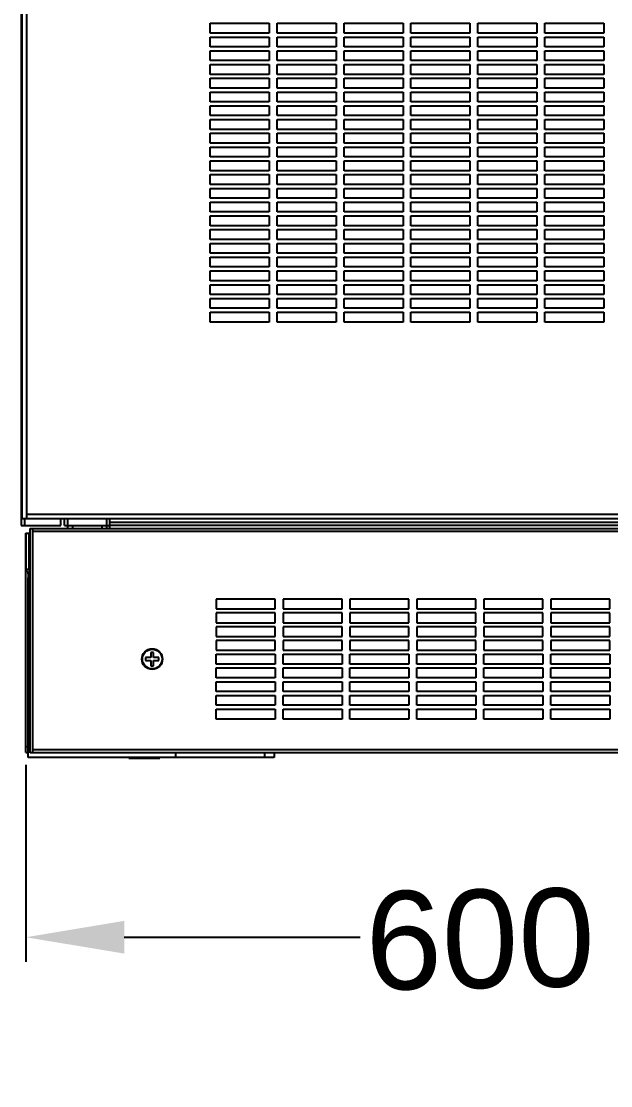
# Model space of a CAD drawing. Header units: millimetres. Extents: x -1 to 60, y -17 to 202.
# Drawn here: x -0.4 to 29.6, y -16.7 to 37.4 of the extents above; entities that cross this region are included whole.
import ezdxf

# ---------------------------------------------------------------- set-up
doc = ezdxf.new("R2010")
doc.units = ezdxf.units.MM
for name, color, linetype in [('2401-01087-M6-12FMC-120_0', 7, 'Continuous'), ('2403-00036_S-M12-1_0', 7, 'Continuous'), ('4212-36526_0', 7, 'Continuous'), ('4212-41121_0', 7, 'Continuous'), ('4212-47911-DOOR-PLATE_0', 7, 'Continuous'), ('4212-94039_0', 7, 'Continuous'), ('4212-97513_0', 7, 'Continuous'), ('4212-KH001-1_0', 7, 'Continuous'), ('BASE-PLATE_0', 7, 'Continuous'), ('CORNER_FITTING-1_0', 7, 'Continuous')]:
    doc.layers.add(name, color=color, linetype=linetype)
doc.styles.get("Standard").update_dxf_attribs({"font": 'arial.ttf'})
doc.dimstyles.new('ISO-25', dxfattribs={"dimtxt": 2.5, "dimasz": 2.5, "dimexe": 1.25, "dimexo": 0.625, "dimtad": 1, "dimtxsty": 'Standard', "dimcen": -2.5, "dimadec": 0, "dimazin": 0, "dimtfac": 1, "dimtmove": 0, "dimatfit": 3, "dimfxl": 1, "dimarcsym": 0})

# ---------------------------------------------------------------- blocks, each defined once
blk = doc.blocks.new('*D4')
at = {"color": 0, "lineweight": -2}
for p, q in [((-0.12, -0.375), (-0.12, -10.4)), ((59.62, -0.375), (59.62, -10.4)), ((4.88, -9.15), (16.871, -9.15)), ((54.62, -9.15), (42.629, -9.15))]:
    blk.add_line(p, q, dxfattribs=at)
at = {"color": 0}
for points in [[(4.88, -8.317), (4.88, -9.983), (-0.12, -9.15)], [(54.62, -9.983), (54.62, -8.317), (59.62, -9.15)]]:
    blk.add_solid(points, dxfattribs=at)
at = {"layer": 'Defpoints', "color": 0}
for p in [(-0.12, 0.25), (59.62, 0.25), (59.62, -9.15)]:
    blk.add_point(p, dxfattribs=at)
at = {"color": 0, "insert": (29.75, -9.15), "char_height": 5, "attachment_point": 5, "rotation": 1}
blk.add_mtext('600 mm', dxfattribs=at)

msp = doc.modelspace()

# ---------------------------------------------------------------- linework, layer by layer
at = {"layer": '2401-01087-M6-12FMC-120_0', "color": 7, "linetype": 'Continuous'}
for p, q in [((6.225, 5.075), (5.96, 5.075)), ((5.96, 5.075), (5.96, 4.925)), ((5.96, 4.925), (6.225, 4.925)), ((6.375, 5.34), (6.225, 5.34)), ((6.225, 5.34), (6.225, 5.075)), ((6.225, 4.925), (6.225, 4.66)), ((6.375, 5.075), (6.375, 5.34)), ((6.64, 5.075), (6.375, 5.075)), ((6.375, 4.925), (6.64, 4.925)), ((6.375, 4.66), (6.375, 4.925)), ((6.64, 4.925), (6.64, 5.075)), ((6.225, 4.66), (6.375, 4.66))]:
    msp.add_line(p, q, dxfattribs=at)
msp.add_circle((6.3, 5), 0.5, dxfattribs=at)
at = {"layer": '2403-00036_S-M12-1_0', "color": 7, "linetype": 'Continuous'}
for p, q in [((5.108, -0.04), (5.131, 0)), ((6.692, -0.04), (6.669, 0)), ((5.108, -0.04), (6.692, -0.04))]:
    msp.add_line(p, q, dxfattribs=at)
at = {"layer": '4212-36526_0', "color": 7, "linetype": 'Continuous'}
for p, q in [((0, 9.4), (0.07, 9.4)), ((0, 9.337), (0, 9.13)), ((0, 9.13), (0.1, 9.13)), ((0, 0), (0, 0.28)), ((0.1, 0.27), (0, 0.27)), ((12.5, 0), (0, 0)), ((7.5, 0), (7.5, 0.25)), ((12, 0.25), (12, 0)), ((12.5, 0.25), (12.5, 0))]:
    msp.add_line(p, q, dxfattribs=at)
at = {"layer": '4212-41121_0', "color": 7, "linetype": 'Continuous'}
for p, q in [((-0.12, 11.4), (-0.1, 11.4)), ((-0.12, 0.25), (-0.12, 11.4)), ((-0.12, 11.1), (-0.1, 11.1)), ((0, 9.337), (0, 9.416)), ((0, 0.28), (0, 9.13)), ((-0.12, 0.55), (0, 0.55)), ((-0.12, 0.25), (0, 0.25))]:
    msp.add_line(p, q, dxfattribs=at)
at = {"layer": '4212-47911-DOOR-PLATE_0', "color": 7, "linetype": 'Continuous'}
for p, q in [((-0.3, 12.15), (-0.3, 92.304)), ((-0.08, 92.2), (-0.08, 12.15)), ((9.25, 37.35), (12.25, 37.35)), ((9.25, 36.85), (9.25, 37.35)), ((12.25, 36.85), (9.25, 36.85)), ((12.25, 37.35), (12.25, 36.85)), ((12.65, 37.35), (15.65, 37.35)), ((12.65, 36.85), (12.65, 37.35)), ((15.65, 36.85), (12.65, 36.85)), ((15.65, 37.35), (15.65, 36.85)), ((16.05, 37.35), (19.05, 37.35)), ((16.05, 36.85), (16.05, 37.35)), ((19.05, 36.85), (16.05, 36.85)), ((19.05, 37.35), (19.05, 36.85)), ((19.45, 37.35), (22.45, 37.35)), ((19.45, 36.85), (19.45, 37.35)), ((22.45, 36.85), (19.45, 36.85)), ((22.45, 37.35), (22.45, 36.85)), ((22.85, 37.35), (25.85, 37.35)), ((22.85, 36.85), (22.85, 37.35)), ((25.85, 36.85), (22.85, 36.85)), ((25.85, 37.35), (25.85, 36.85)), ((26.25, 37.35), (29.25, 37.35)), ((26.25, 36.85), (26.25, 37.35)), ((29.25, 36.85), (26.25, 36.85)), ((29.25, 37.35), (29.25, 36.85)), ((9.25, 36.65), (12.25, 36.65)), ((9.25, 36.15), (9.25, 36.65)), ((12.25, 36.65), (12.25, 36.15)), ((12.65, 36.65), (15.65, 36.65)), ((12.65, 36.15), (12.65, 36.65)), ((15.65, 36.65), (15.65, 36.15)), ((16.05, 36.65), (19.05, 36.65)), ((16.05, 36.15), (16.05, 36.65)), ((19.05, 36.65), (19.05, 36.15)), ((19.45, 36.65), (22.45, 36.65)), ((19.45, 36.15), (19.45, 36.65)), ((22.45, 36.65), (22.45, 36.15)), ((22.85, 36.65), (25.85, 36.65)), ((22.85, 36.15), (22.85, 36.65)), ((25.85, 36.65), (25.85, 36.15)), ((26.25, 36.65), (29.25, 36.65)), ((26.25, 36.15), (26.25, 36.65)), ((29.25, 36.65), (29.25, 36.15)), ((12.25, 36.15), (9.25, 36.15)), ((9.25, 35.95), (12.25, 35.95)), ((9.25, 35.45), (9.25, 35.95)), ((12.25, 35.95), (12.25, 35.45)), ((15.65, 36.15), (12.65, 36.15)), ((12.65, 35.95), (15.65, 35.95)), ((12.65, 35.45), (12.65, 35.95)), ((15.65, 35.95), (15.65, 35.45)), ((19.05, 36.15), (16.05, 36.15)), ((16.05, 35.95), (19.05, 35.95)), ((16.05, 35.45), (16.05, 35.95)), ((19.05, 35.95), (19.05, 35.45)), ((22.45, 36.15), (19.45, 36.15)), ((19.45, 35.95), (22.45, 35.95)), ((19.45, 35.45), (19.45, 35.95)), ((22.45, 35.95), (22.45, 35.45)), ((25.85, 36.15), (22.85, 36.15)), ((22.85, 35.95), (25.85, 35.95)), ((22.85, 35.45), (22.85, 35.95)), ((25.85, 35.95), (25.85, 35.45)), ((29.25, 36.15), (26.25, 36.15)), ((26.25, 35.95), (29.25, 35.95)), ((26.25, 35.45), (26.25, 35.95)), ((29.25, 35.95), (29.25, 35.45)), ((12.25, 35.45), (9.25, 35.45)), ((9.25, 35.25), (12.25, 35.25)), ((9.25, 34.75), (9.25, 35.25)), ((12.25, 35.25), (12.25, 34.75)), ((15.65, 35.45), (12.65, 35.45)), ((12.65, 35.25), (15.65, 35.25)), ((12.65, 34.75), (12.65, 35.25)), ((15.65, 35.25), (15.65, 34.75)), ((19.05, 35.45), (16.05, 35.45)), ((16.05, 35.25), (19.05, 35.25)), ((16.05, 34.75), (16.05, 35.25)), ((19.05, 35.25), (19.05, 34.75)), ((22.45, 35.45), (19.45, 35.45)), ((19.45, 35.25), (22.45, 35.25)), ((19.45, 34.75), (19.45, 35.25)), ((22.45, 35.25), (22.45, 34.75)), ((25.85, 35.45), (22.85, 35.45)), ((22.85, 35.25), (25.85, 35.25)), ((22.85, 34.75), (22.85, 35.25)), ((25.85, 35.25), (25.85, 34.75)), ((29.25, 35.45), (26.25, 35.45)), ((26.25, 35.25), (29.25, 35.25)), ((26.25, 34.75), (26.25, 35.25)), ((29.25, 35.25), (29.25, 34.75)), ((12.25, 34.75), (9.25, 34.75)), ((15.65, 34.75), (12.65, 34.75)), ((19.05, 34.75), (16.05, 34.75)), ((22.45, 34.75), (19.45, 34.75)), ((25.85, 34.75), (22.85, 34.75)), ((29.25, 34.75), (26.25, 34.75)), ((9.25, 34.55), (12.25, 34.55)), ((9.25, 34.05), (9.25, 34.55)), ((12.25, 34.55), (12.25, 34.05)), ((12.65, 34.55), (15.65, 34.55)), ((12.65, 34.05), (12.65, 34.55)), ((15.65, 34.55), (15.65, 34.05)), ((16.05, 34.55), (19.05, 34.55)), ((16.05, 34.05), (16.05, 34.55)), ((19.05, 34.55), (19.05, 34.05)), ((19.45, 34.55), (22.45, 34.55)), ((19.45, 34.05), (19.45, 34.55)), ((22.45, 34.55), (22.45, 34.05)), ((22.85, 34.55), (25.85, 34.55)), ((22.85, 34.05), (22.85, 34.55)), ((25.85, 34.55), (25.85, 34.05)), ((26.25, 34.55), (29.25, 34.55)), ((26.25, 34.05), (26.25, 34.55)), ((29.25, 34.55), (29.25, 34.05)), ((12.25, 34.05), (9.25, 34.05)), ((9.25, 33.85), (12.25, 33.85)), ((9.25, 33.35), (9.25, 33.85)), ((12.25, 33.85), (12.25, 33.35)), ((15.65, 34.05), (12.65, 34.05)), ((12.65, 33.85), (15.65, 33.85)), ((12.65, 33.35), (12.65, 33.85)), ((15.65, 33.85), (15.65, 33.35)), ((19.05, 34.05), (16.05, 34.05)), ((16.05, 33.85), (19.05, 33.85)), ((16.05, 33.35), (16.05, 33.85)), ((19.05, 33.85), (19.05, 33.35)), ((22.45, 34.05), (19.45, 34.05)), ((19.45, 33.85), (22.45, 33.85)), ((19.45, 33.35), (19.45, 33.85)), ((22.45, 33.85), (22.45, 33.35)), ((25.85, 34.05), (22.85, 34.05)), ((22.85, 33.85), (25.85, 33.85)), ((22.85, 33.35), (22.85, 33.85)), ((25.85, 33.85), (25.85, 33.35)), ((29.25, 34.05), (26.25, 34.05)), ((26.25, 33.85), (29.25, 33.85)), ((26.25, 33.35), (26.25, 33.85)), ((29.25, 33.85), (29.25, 33.35)), ((12.25, 33.35), (9.25, 33.35)), ((9.25, 33.15), (12.25, 33.15)), ((9.25, 32.65), (9.25, 33.15)), ((12.25, 33.15), (12.25, 32.65)), ((15.65, 33.35), (12.65, 33.35)), ((12.65, 33.15), (15.65, 33.15)), ((12.65, 32.65), (12.65, 33.15)), ((15.65, 33.15), (15.65, 32.65)), ((19.05, 33.35), (16.05, 33.35)), ((16.05, 33.15), (19.05, 33.15)), ((16.05, 32.65), (16.05, 33.15)), ((19.05, 33.15), (19.05, 32.65)), ((22.45, 33.35), (19.45, 33.35)), ((19.45, 33.15), (22.45, 33.15)), ((19.45, 32.65), (19.45, 33.15)), ((22.45, 33.15), (22.45, 32.65)), ((25.85, 33.35), (22.85, 33.35)), ((22.85, 33.15), (25.85, 33.15)), ((22.85, 32.65), (22.85, 33.15)), ((25.85, 33.15), (25.85, 32.65)), ((29.25, 33.35), (26.25, 33.35)), ((26.25, 33.15), (29.25, 33.15)), ((26.25, 32.65), (26.25, 33.15)), ((29.25, 33.15), (29.25, 32.65)), ((12.25, 32.65), (9.25, 32.65)), ((15.65, 32.65), (12.65, 32.65)), ((19.05, 32.65), (16.05, 32.65)), ((22.45, 32.65), (19.45, 32.65)), ((25.85, 32.65), (22.85, 32.65)), ((29.25, 32.65), (26.25, 32.65)), ((9.25, 32.45), (12.25, 32.45)), ((9.25, 31.95), (9.25, 32.45)), ((12.25, 32.45), (12.25, 31.95)), ((12.65, 32.45), (15.65, 32.45)), ((12.65, 31.95), (12.65, 32.45)), ((15.65, 32.45), (15.65, 31.95)), ((16.05, 32.45), (19.05, 32.45)), ((16.05, 31.95), (16.05, 32.45)), ((19.05, 32.45), (19.05, 31.95)), ((19.45, 32.45), (22.45, 32.45)), ((19.45, 31.95), (19.45, 32.45)), ((22.45, 32.45), (22.45, 31.95)), ((22.85, 32.45), (25.85, 32.45)), ((22.85, 31.95), (22.85, 32.45)), ((25.85, 32.45), (25.85, 31.95)), ((26.25, 32.45), (29.25, 32.45)), ((26.25, 31.95), (26.25, 32.45)), ((29.25, 32.45), (29.25, 31.95)), ((12.25, 31.95), (9.25, 31.95)), ((9.25, 31.75), (12.25, 31.75)), ((9.25, 31.25), (9.25, 31.75)), ((12.25, 31.75), (12.25, 31.25)), ((15.65, 31.95), (12.65, 31.95)), ((12.65, 31.75), (15.65, 31.75)), ((12.65, 31.25), (12.65, 31.75)), ((15.65, 31.75), (15.65, 31.25)), ((19.05, 31.95), (16.05, 31.95)), ((16.05, 31.75), (19.05, 31.75)), ((16.05, 31.25), (16.05, 31.75)), ((19.05, 31.75), (19.05, 31.25)), ((22.45, 31.95), (19.45, 31.95)), ((19.45, 31.75), (22.45, 31.75)), ((19.45, 31.25), (19.45, 31.75)), ((22.45, 31.75), (22.45, 31.25)), ((25.85, 31.95), (22.85, 31.95)), ((22.85, 31.75), (25.85, 31.75)), ((22.85, 31.25), (22.85, 31.75)), ((25.85, 31.75), (25.85, 31.25)), ((29.25, 31.95), (26.25, 31.95)), ((26.25, 31.75), (29.25, 31.75)), ((26.25, 31.25), (26.25, 31.75)), ((29.25, 31.75), (29.25, 31.25)), ((12.25, 31.25), (9.25, 31.25)), ((9.25, 31.05), (12.25, 31.05)), ((9.25, 30.55), (9.25, 31.05)), ((12.25, 31.05), (12.25, 30.55)), ((15.65, 31.25), (12.65, 31.25)), ((12.65, 31.05), (15.65, 31.05)), ((12.65, 30.55), (12.65, 31.05)), ((15.65, 31.05), (15.65, 30.55)), ((19.05, 31.25), (16.05, 31.25)), ((16.05, 31.05), (19.05, 31.05)), ((16.05, 30.55), (16.05, 31.05)), ((19.05, 31.05), (19.05, 30.55)), ((22.45, 31.25), (19.45, 31.25)), ((19.45, 31.05), (22.45, 31.05)), ((19.45, 30.55), (19.45, 31.05)), ((22.45, 31.05), (22.45, 30.55)), ((25.85, 31.25), (22.85, 31.25)), ((22.85, 31.05), (25.85, 31.05)), ((22.85, 30.55), (22.85, 31.05)), ((25.85, 31.05), (25.85, 30.55)), ((29.25, 31.25), (26.25, 31.25)), ((26.25, 31.05), (29.25, 31.05)), ((26.25, 30.55), (26.25, 31.05)), ((29.25, 31.05), (29.25, 30.55)), ((12.25, 30.55), (9.25, 30.55)), ((9.25, 30.35), (12.25, 30.35)), ((9.25, 29.85), (9.25, 30.35)), ((12.25, 30.35), (12.25, 29.85)), ((15.65, 30.55), (12.65, 30.55)), ((12.65, 30.35), (15.65, 30.35)), ((12.65, 29.85), (12.65, 30.35)), ((15.65, 30.35), (15.65, 29.85)), ((19.05, 30.55), (16.05, 30.55)), ((16.05, 30.35), (19.05, 30.35)), ((16.05, 29.85), (16.05, 30.35)), ((19.05, 30.35), (19.05, 29.85)), ((22.45, 30.55), (19.45, 30.55)), ((19.45, 30.35), (22.45, 30.35)), ((19.45, 29.85), (19.45, 30.35)), ((22.45, 30.35), (22.45, 29.85)), ((25.85, 30.55), (22.85, 30.55)), ((22.85, 30.35), (25.85, 30.35)), ((22.85, 29.85), (22.85, 30.35)), ((25.85, 30.35), (25.85, 29.85)), ((29.25, 30.55), (26.25, 30.55)), ((26.25, 30.35), (29.25, 30.35)), ((26.25, 29.85), (26.25, 30.35)), ((29.25, 30.35), (29.25, 29.85)), ((12.25, 29.85), (9.25, 29.85)), ((15.65, 29.85), (12.65, 29.85)), ((19.05, 29.85), (16.05, 29.85)), ((22.45, 29.85), (19.45, 29.85)), ((25.85, 29.85), (22.85, 29.85)), ((29.25, 29.85), (26.25, 29.85)), ((9.25, 29.65), (12.25, 29.65)), ((9.25, 29.15), (9.25, 29.65)), ((12.25, 29.65), (12.25, 29.15)), ((12.65, 29.65), (15.65, 29.65)), ((12.65, 29.15), (12.65, 29.65)), ((15.65, 29.65), (15.65, 29.15)), ((16.05, 29.65), (19.05, 29.65)), ((16.05, 29.15), (16.05, 29.65)), ((19.05, 29.65), (19.05, 29.15)), ((19.45, 29.65), (22.45, 29.65)), ((19.45, 29.15), (19.45, 29.65)), ((22.45, 29.65), (22.45, 29.15)), ((22.85, 29.65), (25.85, 29.65)), ((22.85, 29.15), (22.85, 29.65)), ((25.85, 29.65), (25.85, 29.15)), ((26.25, 29.65), (29.25, 29.65)), ((26.25, 29.15), (26.25, 29.65)), ((29.25, 29.65), (29.25, 29.15)), ((12.25, 29.15), (9.25, 29.15)), ((9.25, 28.95), (12.25, 28.95)), ((9.25, 28.45), (9.25, 28.95)), ((12.25, 28.95), (12.25, 28.45)), ((15.65, 29.15), (12.65, 29.15)), ((12.65, 28.95), (15.65, 28.95)), ((12.65, 28.45), (12.65, 28.95)), ((15.65, 28.95), (15.65, 28.45)), ((19.05, 29.15), (16.05, 29.15)), ((16.05, 28.95), (19.05, 28.95)), ((16.05, 28.45), (16.05, 28.95)), ((19.05, 28.95), (19.05, 28.45)), ((22.45, 29.15), (19.45, 29.15)), ((19.45, 28.95), (22.45, 28.95)), ((19.45, 28.45), (19.45, 28.95)), ((22.45, 28.95), (22.45, 28.45)), ((25.85, 29.15), (22.85, 29.15)), ((22.85, 28.95), (25.85, 28.95)), ((22.85, 28.45), (22.85, 28.95)), ((25.85, 28.95), (25.85, 28.45)), ((29.25, 29.15), (26.25, 29.15)), ((26.25, 28.95), (29.25, 28.95)), ((26.25, 28.45), (26.25, 28.95)), ((29.25, 28.95), (29.25, 28.45)), ((12.25, 28.45), (9.25, 28.45)), ((9.25, 28.25), (12.25, 28.25)), ((9.25, 27.75), (9.25, 28.25)), ((12.25, 28.25), (12.25, 27.75)), ((15.65, 28.45), (12.65, 28.45)), ((12.65, 28.25), (15.65, 28.25)), ((12.65, 27.75), (12.65, 28.25)), ((15.65, 28.25), (15.65, 27.75)), ((19.05, 28.45), (16.05, 28.45)), ((16.05, 28.25), (19.05, 28.25)), ((16.05, 27.75), (16.05, 28.25)), ((19.05, 28.25), (19.05, 27.75)), ((22.45, 28.45), (19.45, 28.45)), ((19.45, 28.25), (22.45, 28.25)), ((19.45, 27.75), (19.45, 28.25)), ((22.45, 28.25), (22.45, 27.75)), ((25.85, 28.45), (22.85, 28.45)), ((22.85, 28.25), (25.85, 28.25)), ((22.85, 27.75), (22.85, 28.25)), ((25.85, 28.25), (25.85, 27.75)), ((29.25, 28.45), (26.25, 28.45)), ((26.25, 28.25), (29.25, 28.25)), ((26.25, 27.75), (26.25, 28.25)), ((29.25, 28.25), (29.25, 27.75)), ((12.25, 27.75), (9.25, 27.75)), ((15.65, 27.75), (12.65, 27.75)), ((19.05, 27.75), (16.05, 27.75)), ((22.45, 27.75), (19.45, 27.75)), ((25.85, 27.75), (22.85, 27.75)), ((29.25, 27.75), (26.25, 27.75)), ((9.25, 27.55), (12.25, 27.55)), ((9.25, 27.05), (9.25, 27.55)), ((12.25, 27.55), (12.25, 27.05)), ((12.65, 27.55), (15.65, 27.55)), ((12.65, 27.05), (12.65, 27.55)), ((15.65, 27.55), (15.65, 27.05)), ((16.05, 27.55), (19.05, 27.55)), ((16.05, 27.05), (16.05, 27.55)), ((19.05, 27.55), (19.05, 27.05)), ((19.45, 27.55), (22.45, 27.55)), ((19.45, 27.05), (19.45, 27.55)), ((22.45, 27.55), (22.45, 27.05)), ((22.85, 27.55), (25.85, 27.55)), ((22.85, 27.05), (22.85, 27.55)), ((25.85, 27.55), (25.85, 27.05)), ((26.25, 27.55), (29.25, 27.55)), ((26.25, 27.05), (26.25, 27.55)), ((29.25, 27.55), (29.25, 27.05)), ((12.25, 27.05), (9.25, 27.05)), ((9.25, 26.85), (12.25, 26.85)), ((9.25, 26.35), (9.25, 26.85)), ((12.25, 26.85), (12.25, 26.35)), ((15.65, 27.05), (12.65, 27.05)), ((12.65, 26.85), (15.65, 26.85)), ((12.65, 26.35), (12.65, 26.85)), ((15.65, 26.85), (15.65, 26.35)), ((19.05, 27.05), (16.05, 27.05)), ((16.05, 26.85), (19.05, 26.85)), ((16.05, 26.35), (16.05, 26.85)), ((19.05, 26.85), (19.05, 26.35)), ((22.45, 27.05), (19.45, 27.05)), ((19.45, 26.85), (22.45, 26.85)), ((19.45, 26.35), (19.45, 26.85)), ((22.45, 26.85), (22.45, 26.35)), ((25.85, 27.05), (22.85, 27.05)), ((22.85, 26.85), (25.85, 26.85)), ((22.85, 26.35), (22.85, 26.85)), ((25.85, 26.85), (25.85, 26.35)), ((29.25, 27.05), (26.25, 27.05)), ((26.25, 26.85), (29.25, 26.85)), ((26.25, 26.35), (26.25, 26.85)), ((29.25, 26.85), (29.25, 26.35)), ((12.25, 26.35), (9.25, 26.35)), ((9.25, 26.15), (12.25, 26.15)), ((9.25, 25.65), (9.25, 26.15)), ((12.25, 26.15), (12.25, 25.65)), ((15.65, 26.35), (12.65, 26.35)), ((12.65, 26.15), (15.65, 26.15)), ((12.65, 25.65), (12.65, 26.15)), ((15.65, 26.15), (15.65, 25.65)), ((19.05, 26.35), (16.05, 26.35)), ((16.05, 26.15), (19.05, 26.15)), ((16.05, 25.65), (16.05, 26.15)), ((19.05, 26.15), (19.05, 25.65)), ((22.45, 26.35), (19.45, 26.35)), ((19.45, 26.15), (22.45, 26.15)), ((19.45, 25.65), (19.45, 26.15)), ((22.45, 26.15), (22.45, 25.65)), ((25.85, 26.35), (22.85, 26.35)), ((22.85, 26.15), (25.85, 26.15)), ((22.85, 25.65), (22.85, 26.15)), ((25.85, 26.15), (25.85, 25.65)), ((29.25, 26.35), (26.25, 26.35)), ((26.25, 26.15), (29.25, 26.15)), ((26.25, 25.65), (26.25, 26.15)), ((29.25, 26.15), (29.25, 25.65)), ((12.25, 25.65), (9.25, 25.65)), ((15.65, 25.65), (12.65, 25.65)), ((19.05, 25.65), (16.05, 25.65)), ((22.45, 25.65), (19.45, 25.65)), ((25.85, 25.65), (22.85, 25.65)), ((29.25, 25.65), (26.25, 25.65)), ((9.25, 25.45), (12.25, 25.45)), ((9.25, 24.95), (9.25, 25.45)), ((12.25, 24.95), (9.25, 24.95)), ((12.25, 25.45), (12.25, 24.95)), ((12.65, 25.45), (15.65, 25.45)), ((12.65, 24.95), (12.65, 25.45)), ((15.65, 24.95), (12.65, 24.95)), ((15.65, 25.45), (15.65, 24.95)), ((16.05, 25.45), (19.05, 25.45)), ((16.05, 24.95), (16.05, 25.45)), ((19.05, 24.95), (16.05, 24.95)), ((19.05, 25.45), (19.05, 24.95)), ((19.45, 25.45), (22.45, 25.45)), ((19.45, 24.95), (19.45, 25.45)), ((22.45, 24.95), (19.45, 24.95)), ((22.45, 25.45), (22.45, 24.95)), ((22.85, 25.45), (25.85, 25.45)), ((22.85, 24.95), (22.85, 25.45)), ((25.85, 24.95), (22.85, 24.95)), ((25.85, 25.45), (25.85, 24.95)), ((26.25, 25.45), (29.25, 25.45)), ((26.25, 24.95), (26.25, 25.45)), ((29.25, 24.95), (26.25, 24.95)), ((29.25, 25.45), (29.25, 24.95)), ((9.25, 24.75), (12.25, 24.75)), ((9.25, 24.25), (9.25, 24.75)), ((12.25, 24.75), (12.25, 24.25)), ((12.65, 24.75), (15.65, 24.75)), ((12.65, 24.25), (12.65, 24.75)), ((15.65, 24.75), (15.65, 24.25)), ((16.05, 24.75), (19.05, 24.75)), ((16.05, 24.25), (16.05, 24.75)), ((19.05, 24.75), (19.05, 24.25)), ((19.45, 24.75), (22.45, 24.75)), ((19.45, 24.25), (19.45, 24.75)), ((22.45, 24.75), (22.45, 24.25)), ((22.85, 24.75), (25.85, 24.75)), ((22.85, 24.25), (22.85, 24.75)), ((25.85, 24.75), (25.85, 24.25)), ((26.25, 24.75), (29.25, 24.75)), ((26.25, 24.25), (26.25, 24.75)), ((29.25, 24.75), (29.25, 24.25)), ((12.25, 24.25), (9.25, 24.25)), ((9.25, 24.05), (12.25, 24.05)), ((9.25, 23.55), (9.25, 24.05)), ((12.25, 24.05), (12.25, 23.55)), ((15.65, 24.25), (12.65, 24.25)), ((12.65, 24.05), (15.65, 24.05)), ((12.65, 23.55), (12.65, 24.05)), ((15.65, 24.05), (15.65, 23.55)), ((19.05, 24.25), (16.05, 24.25)), ((16.05, 24.05), (19.05, 24.05)), ((16.05, 23.55), (16.05, 24.05)), ((19.05, 24.05), (19.05, 23.55)), ((22.45, 24.25), (19.45, 24.25)), ((19.45, 24.05), (22.45, 24.05)), ((19.45, 23.55), (19.45, 24.05)), ((22.45, 24.05), (22.45, 23.55)), ((25.85, 24.25), (22.85, 24.25)), ((22.85, 24.05), (25.85, 24.05)), ((22.85, 23.55), (22.85, 24.05)), ((25.85, 24.05), (25.85, 23.55)), ((29.25, 24.25), (26.25, 24.25)), ((26.25, 24.05), (29.25, 24.05)), ((26.25, 23.55), (26.25, 24.05)), ((29.25, 24.05), (29.25, 23.55)), ((12.25, 23.55), (9.25, 23.55)), ((9.25, 23.35), (12.25, 23.35)), ((9.25, 22.85), (9.25, 23.35)), ((12.25, 23.35), (12.25, 22.85)), ((15.65, 23.55), (12.65, 23.55)), ((12.65, 23.35), (15.65, 23.35)), ((12.65, 22.85), (12.65, 23.35)), ((15.65, 23.35), (15.65, 22.85)), ((19.05, 23.55), (16.05, 23.55)), ((16.05, 23.35), (19.05, 23.35)), ((16.05, 22.85), (16.05, 23.35)), ((19.05, 23.35), (19.05, 22.85)), ((22.45, 23.55), (19.45, 23.55)), ((19.45, 23.35), (22.45, 23.35)), ((19.45, 22.85), (19.45, 23.35)), ((22.45, 23.35), (22.45, 22.85)), ((25.85, 23.55), (22.85, 23.55)), ((22.85, 23.35), (25.85, 23.35)), ((22.85, 22.85), (22.85, 23.35)), ((25.85, 23.35), (25.85, 22.85)), ((29.25, 23.55), (26.25, 23.55)), ((26.25, 23.35), (29.25, 23.35)), ((26.25, 22.85), (26.25, 23.35)), ((29.25, 23.35), (29.25, 22.85)), ((12.25, 22.85), (9.25, 22.85)), ((15.65, 22.85), (12.65, 22.85)), ((19.05, 22.85), (16.05, 22.85)), ((22.45, 22.85), (19.45, 22.85)), ((25.85, 22.85), (22.85, 22.85)), ((29.25, 22.85), (26.25, 22.85)), ((9.25, 22.65), (12.25, 22.65)), ((9.25, 22.15), (9.25, 22.65)), ((12.25, 22.65), (12.25, 22.15)), ((12.65, 22.65), (15.65, 22.65)), ((12.65, 22.15), (12.65, 22.65)), ((15.65, 22.65), (15.65, 22.15)), ((16.05, 22.65), (19.05, 22.65)), ((16.05, 22.15), (16.05, 22.65)), ((19.05, 22.65), (19.05, 22.15)), ((19.45, 22.65), (22.45, 22.65)), ((19.45, 22.15), (19.45, 22.65)), ((22.45, 22.65), (22.45, 22.15)), ((22.85, 22.65), (25.85, 22.65)), ((22.85, 22.15), (22.85, 22.65)), ((25.85, 22.65), (25.85, 22.15)), ((26.25, 22.65), (29.25, 22.65)), ((26.25, 22.15), (26.25, 22.65)), ((29.25, 22.65), (29.25, 22.15)), ((12.25, 22.15), (9.25, 22.15)), ((15.65, 22.15), (12.65, 22.15)), ((19.05, 22.15), (16.05, 22.15)), ((22.45, 22.15), (19.45, 22.15)), ((25.85, 22.15), (22.85, 22.15)), ((29.25, 22.15), (26.25, 22.15)), ((-0.3, 12.15), (59.2, 12.15)), ((-0.08, 12.37), (58.98, 12.37))]:
    msp.add_line(p, q, dxfattribs=at)
at = {"layer": '4212-94039_0', "color": 7, "linetype": 'Continuous'}
for p, q in [((-0.35, 92.381), (-0.35, 11.8)), ((-0.18, 12.15), (-0.18, 11.8)), ((1.65, 11.8), (1.65, 12.15)), ((-0.35, 11.8), (1.65, 11.8))]:
    msp.add_line(p, q, dxfattribs=at)
at = {"layer": '4212-97513_0', "color": 7, "linetype": 'Continuous'}
for p, q in [((0.1, 11.65), (59.4, 11.65)), ((0.1, 0.25), (0.1, 11.65)), ((0.24, 0.25), (0.24, 11.65)), ((0.24, 11.51), (59.26, 11.51)), ((12.55, 8.05), (9.55, 8.05)), ((9.55, 8.05), (9.55, 7.55)), ((12.55, 7.55), (12.55, 8.05)), ((15.95, 8.05), (12.95, 8.05)), ((12.95, 8.05), (12.95, 7.55)), ((15.95, 7.55), (15.95, 8.05)), ((19.35, 8.05), (16.35, 8.05)), ((16.35, 8.05), (16.35, 7.55)), ((19.35, 7.55), (19.35, 8.05)), ((22.75, 8.05), (19.75, 8.05)), ((19.75, 8.05), (19.75, 7.55)), ((22.75, 7.55), (22.75, 8.05)), ((26.15, 8.05), (23.15, 8.05)), ((23.15, 8.05), (23.15, 7.55)), ((26.15, 7.55), (26.15, 8.05)), ((29.55, 8.05), (26.55, 8.05)), ((26.55, 8.05), (26.55, 7.55)), ((29.55, 7.55), (29.55, 8.05)), ((9.55, 7.55), (12.55, 7.55)), ((12.55, 7.35), (9.55, 7.35)), ((9.55, 7.35), (9.55, 6.85)), ((12.55, 6.85), (12.55, 7.35)), ((12.95, 7.55), (15.95, 7.55)), ((15.95, 7.35), (12.95, 7.35)), ((12.95, 7.35), (12.95, 6.85)), ((15.95, 6.85), (15.95, 7.35)), ((16.35, 7.55), (19.35, 7.55)), ((19.35, 7.35), (16.35, 7.35)), ((16.35, 7.35), (16.35, 6.85)), ((19.35, 6.85), (19.35, 7.35)), ((19.75, 7.55), (22.75, 7.55)), ((22.75, 7.35), (19.75, 7.35)), ((19.75, 7.35), (19.75, 6.85)), ((22.75, 6.85), (22.75, 7.35)), ((23.15, 7.55), (26.15, 7.55)), ((26.15, 7.35), (23.15, 7.35)), ((23.15, 7.35), (23.15, 6.85)), ((26.15, 6.85), (26.15, 7.35)), ((26.55, 7.55), (29.55, 7.55)), ((29.55, 7.35), (26.55, 7.35)), ((26.55, 7.35), (26.55, 6.85)), ((29.55, 6.85), (29.55, 7.35)), ((9.55, 6.85), (12.55, 6.85)), ((12.55, 6.65), (9.55, 6.65)), ((9.55, 6.65), (9.55, 6.15)), ((12.55, 6.15), (12.55, 6.65)), ((12.95, 6.85), (15.95, 6.85)), ((15.95, 6.65), (12.95, 6.65)), ((12.95, 6.65), (12.95, 6.15)), ((15.95, 6.15), (15.95, 6.65)), ((16.35, 6.85), (19.35, 6.85)), ((19.35, 6.65), (16.35, 6.65)), ((16.35, 6.65), (16.35, 6.15)), ((19.35, 6.15), (19.35, 6.65)), ((19.75, 6.85), (22.75, 6.85)), ((22.75, 6.65), (19.75, 6.65)), ((19.75, 6.65), (19.75, 6.15)), ((22.75, 6.15), (22.75, 6.65)), ((23.15, 6.85), (26.15, 6.85)), ((26.15, 6.65), (23.15, 6.65)), ((23.15, 6.65), (23.15, 6.15)), ((26.15, 6.15), (26.15, 6.65)), ((26.55, 6.85), (29.55, 6.85)), ((29.55, 6.65), (26.55, 6.65)), ((26.55, 6.65), (26.55, 6.15)), ((29.55, 6.15), (29.55, 6.65)), ((9.55, 6.15), (12.55, 6.15)), ((12.95, 6.15), (15.95, 6.15)), ((16.35, 6.15), (19.35, 6.15)), ((19.75, 6.15), (22.75, 6.15)), ((23.15, 6.15), (26.15, 6.15)), ((26.55, 6.15), (29.55, 6.15)), ((12.55, 5.95), (9.55, 5.95)), ((9.55, 5.95), (9.55, 5.45)), ((9.55, 5.45), (12.55, 5.45)), ((12.55, 5.45), (12.55, 5.95)), ((15.95, 5.95), (12.95, 5.95)), ((12.95, 5.95), (12.95, 5.45)), ((12.95, 5.45), (15.95, 5.45)), ((15.95, 5.45), (15.95, 5.95)), ((19.35, 5.95), (16.35, 5.95)), ((16.35, 5.95), (16.35, 5.45)), ((16.35, 5.45), (19.35, 5.45)), ((19.35, 5.45), (19.35, 5.95)), ((22.75, 5.95), (19.75, 5.95)), ((19.75, 5.95), (19.75, 5.45)), ((19.75, 5.45), (22.75, 5.45)), ((22.75, 5.45), (22.75, 5.95)), ((26.15, 5.95), (23.15, 5.95)), ((23.15, 5.95), (23.15, 5.45)), ((23.15, 5.45), (26.15, 5.45)), ((26.15, 5.45), (26.15, 5.95)), ((29.55, 5.95), (26.55, 5.95)), ((26.55, 5.95), (26.55, 5.45)), ((26.55, 5.45), (29.55, 5.45)), ((29.55, 5.45), (29.55, 5.95)), ((9.55, 5.25), (12.55, 5.25)), ((9.55, 4.75), (9.55, 5.25)), ((12.55, 5.25), (12.55, 4.75)), ((12.95, 5.25), (15.95, 5.25)), ((12.95, 4.75), (12.95, 5.25)), ((15.95, 5.25), (15.95, 4.75)), ((16.35, 5.25), (19.35, 5.25)), ((16.35, 4.75), (16.35, 5.25)), ((19.35, 5.25), (19.35, 4.75)), ((19.75, 5.25), (22.75, 5.25)), ((19.75, 4.75), (19.75, 5.25)), ((22.75, 5.25), (22.75, 4.75)), ((23.15, 5.25), (26.15, 5.25)), ((23.15, 4.75), (23.15, 5.25)), ((26.15, 5.25), (26.15, 4.75)), ((26.55, 5.25), (29.55, 5.25)), ((26.55, 4.75), (26.55, 5.25)), ((29.55, 5.25), (29.55, 4.75)), ((12.55, 4.75), (9.55, 4.75)), ((9.55, 4.55), (12.55, 4.55)), ((9.55, 4.05), (9.55, 4.55)), ((12.55, 4.55), (12.55, 4.05)), ((15.95, 4.75), (12.95, 4.75)), ((12.95, 4.55), (15.95, 4.55)), ((12.95, 4.05), (12.95, 4.55)), ((15.95, 4.55), (15.95, 4.05)), ((19.35, 4.75), (16.35, 4.75)), ((16.35, 4.55), (19.35, 4.55)), ((16.35, 4.05), (16.35, 4.55)), ((19.35, 4.55), (19.35, 4.05)), ((22.75, 4.75), (19.75, 4.75)), ((19.75, 4.55), (22.75, 4.55)), ((19.75, 4.05), (19.75, 4.55)), ((22.75, 4.55), (22.75, 4.05)), ((26.15, 4.75), (23.15, 4.75)), ((23.15, 4.55), (26.15, 4.55)), ((23.15, 4.05), (23.15, 4.55)), ((26.15, 4.55), (26.15, 4.05)), ((29.55, 4.75), (26.55, 4.75)), ((26.55, 4.55), (29.55, 4.55)), ((26.55, 4.05), (26.55, 4.55)), ((29.55, 4.55), (29.55, 4.05)), ((12.55, 4.05), (9.55, 4.05)), ((9.55, 3.85), (12.55, 3.85)), ((9.55, 3.35), (9.55, 3.85)), ((12.55, 3.85), (12.55, 3.35)), ((15.95, 4.05), (12.95, 4.05)), ((12.95, 3.85), (15.95, 3.85)), ((12.95, 3.35), (12.95, 3.85)), ((15.95, 3.85), (15.95, 3.35)), ((19.35, 4.05), (16.35, 4.05)), ((16.35, 3.85), (19.35, 3.85)), ((16.35, 3.35), (16.35, 3.85)), ((19.35, 3.85), (19.35, 3.35)), ((22.75, 4.05), (19.75, 4.05)), ((19.75, 3.85), (22.75, 3.85)), ((19.75, 3.35), (19.75, 3.85)), ((22.75, 3.85), (22.75, 3.35)), ((26.15, 4.05), (23.15, 4.05)), ((23.15, 3.85), (26.15, 3.85)), ((23.15, 3.35), (23.15, 3.85)), ((26.15, 3.85), (26.15, 3.35)), ((29.55, 4.05), (26.55, 4.05)), ((26.55, 3.85), (29.55, 3.85)), ((26.55, 3.35), (26.55, 3.85)), ((29.55, 3.85), (29.55, 3.35)), ((12.55, 3.35), (9.55, 3.35)), ((15.95, 3.35), (12.95, 3.35)), ((19.35, 3.35), (16.35, 3.35)), ((22.75, 3.35), (19.75, 3.35)), ((26.15, 3.35), (23.15, 3.35)), ((29.55, 3.35), (26.55, 3.35)), ((9.55, 3.15), (12.55, 3.15)), ((9.55, 2.65), (9.55, 3.15)), ((12.55, 3.15), (12.55, 2.65)), ((12.95, 3.15), (15.95, 3.15)), ((12.95, 2.65), (12.95, 3.15)), ((15.95, 3.15), (15.95, 2.65)), ((16.35, 3.15), (19.35, 3.15)), ((16.35, 2.65), (16.35, 3.15)), ((19.35, 3.15), (19.35, 2.65)), ((19.75, 3.15), (22.75, 3.15)), ((19.75, 2.65), (19.75, 3.15)), ((22.75, 3.15), (22.75, 2.65)), ((23.15, 3.15), (26.15, 3.15)), ((23.15, 2.65), (23.15, 3.15)), ((26.15, 3.15), (26.15, 2.65)), ((26.55, 3.15), (29.55, 3.15)), ((26.55, 2.65), (26.55, 3.15)), ((29.55, 3.15), (29.55, 2.65)), ((12.55, 2.65), (9.55, 2.65)), ((9.55, 2.45), (12.55, 2.45)), ((9.55, 1.95), (9.55, 2.45)), ((12.55, 2.45), (12.55, 1.95)), ((15.95, 2.65), (12.95, 2.65)), ((12.95, 2.45), (15.95, 2.45)), ((12.95, 1.95), (12.95, 2.45)), ((15.95, 2.45), (15.95, 1.95)), ((19.35, 2.65), (16.35, 2.65)), ((16.35, 2.45), (19.35, 2.45)), ((16.35, 1.95), (16.35, 2.45)), ((19.35, 2.45), (19.35, 1.95)), ((22.75, 2.65), (19.75, 2.65)), ((19.75, 2.45), (22.75, 2.45)), ((19.75, 1.95), (19.75, 2.45)), ((22.75, 2.45), (22.75, 1.95)), ((26.15, 2.65), (23.15, 2.65)), ((23.15, 2.45), (26.15, 2.45)), ((23.15, 1.95), (23.15, 2.45)), ((26.15, 2.45), (26.15, 1.95)), ((29.55, 2.65), (26.55, 2.65)), ((26.55, 2.45), (29.55, 2.45)), ((26.55, 1.95), (26.55, 2.45)), ((29.55, 2.45), (29.55, 1.95)), ((12.55, 1.95), (9.55, 1.95)), ((15.95, 1.95), (12.95, 1.95)), ((19.35, 1.95), (16.35, 1.95)), ((22.75, 1.95), (19.75, 1.95)), ((26.15, 1.95), (23.15, 1.95)), ((29.55, 1.95), (26.55, 1.95)), ((0.1, 0.25), (59.4, 0.25)), ((59.26, 0.39), (0.24, 0.39))]:
    msp.add_line(p, q, dxfattribs=at)
msp.add_circle((6.3, 5), 0.525, dxfattribs=at)
at = {"layer": '4212-KH001-1_0', "color": 7, "linetype": 'Continuous'}
for p, q in [((4.15, 11.65), (4.15, 12.15)), ((55.35, 11.95), (4.15, 11.95)), ((55.35, 11.8), (4.15, 11.8))]:
    msp.add_line(p, q, dxfattribs=at)
at = {"layer": 'BASE-PLATE_0', "color": 7, "linetype": 'Continuous'}
for p, q in [((-0.1, 11.4), (0.05, 11.4)), ((-0.1, 9.57), (-0.1, 11.4)), ((0.05, 9.57), (0.05, 11.4)), ((0.1, 11.4), (0.07, 11.4)), ((0.07, 9.4), (0.07, 11.4)), ((-0.1, 9.57), (0.05, 9.57)), ((0.07, 9.57), (0.1, 9.57)), ((0.07, 9.4), (0.1, 9.4))]:
    msp.add_line(p, q, dxfattribs=at)
for radius in [0.17, 0.02]:
    msp.add_arc((0.07, 9.57), radius, 180, 270, dxfattribs=at)
at = {"layer": 'CORNER_FITTING-1_0', "color": 7, "linetype": 'Continuous'}
for p, q in [((1.85, 11.8), (1.85, 12.15)), ((2, 12.15), (2, 11.65)), ((4, 11.65), (4, 12.15)), ((1.85, 11.8), (4.15, 11.8)), ((2.25, 11.8), (2.25, 11.65)), ((3.75, 11.8), (3.75, 11.65))]:
    msp.add_line(p, q, dxfattribs=at)

# ---------------------------------------------------------------- dimensions: what is measured, and where the dimension line sits
dim = msp.add_linear_dim(base=(59.62, -9.15), p1=(-0.12, 0.25), p2=(59.62, 0.25), angle=180, text='600 mm', dimstyle='ISO-25', override={"dimtxt": 5, "dimasz": 5})
dim.commit()
dim.dimension.update_dxf_attribs({"geometry": '*D4', "text_midpoint": (29.75, -9.15), "text_rotation": 1})

doc.saveas('drawing.dxf')
